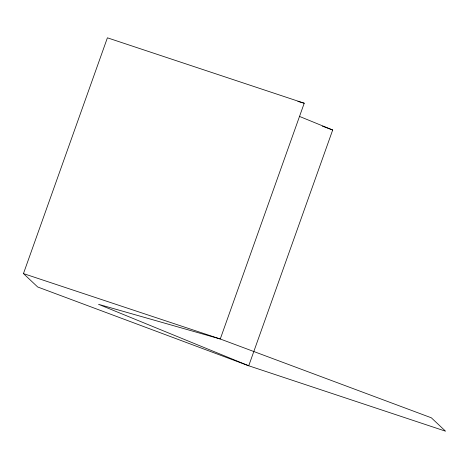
<?xml version="1.0" encoding="UTF-8"?>
<svg xmlns="http://www.w3.org/2000/svg" width="469" height="469" viewBox="0 0 469 469"><rect width="100%" height="100%" fill="white"/><g stroke="black" fill="none" stroke-linecap="round" stroke-linejoin="round"><path stroke-width="0.7" d="M23.45 273.591L107.407 37.813L304.223 103.215L220.266 338.993L98.543 304.322L248.734 365.785L445.55 431.187L431.316 417.791L220.266 338.993L23.45 273.591L37.684 286.987L248.734 365.785L332.691 130.007L299.544 116.441M297.891 101.41L304.223 103.215M322.414 126.167L332.691 130.007"/></g></svg>
